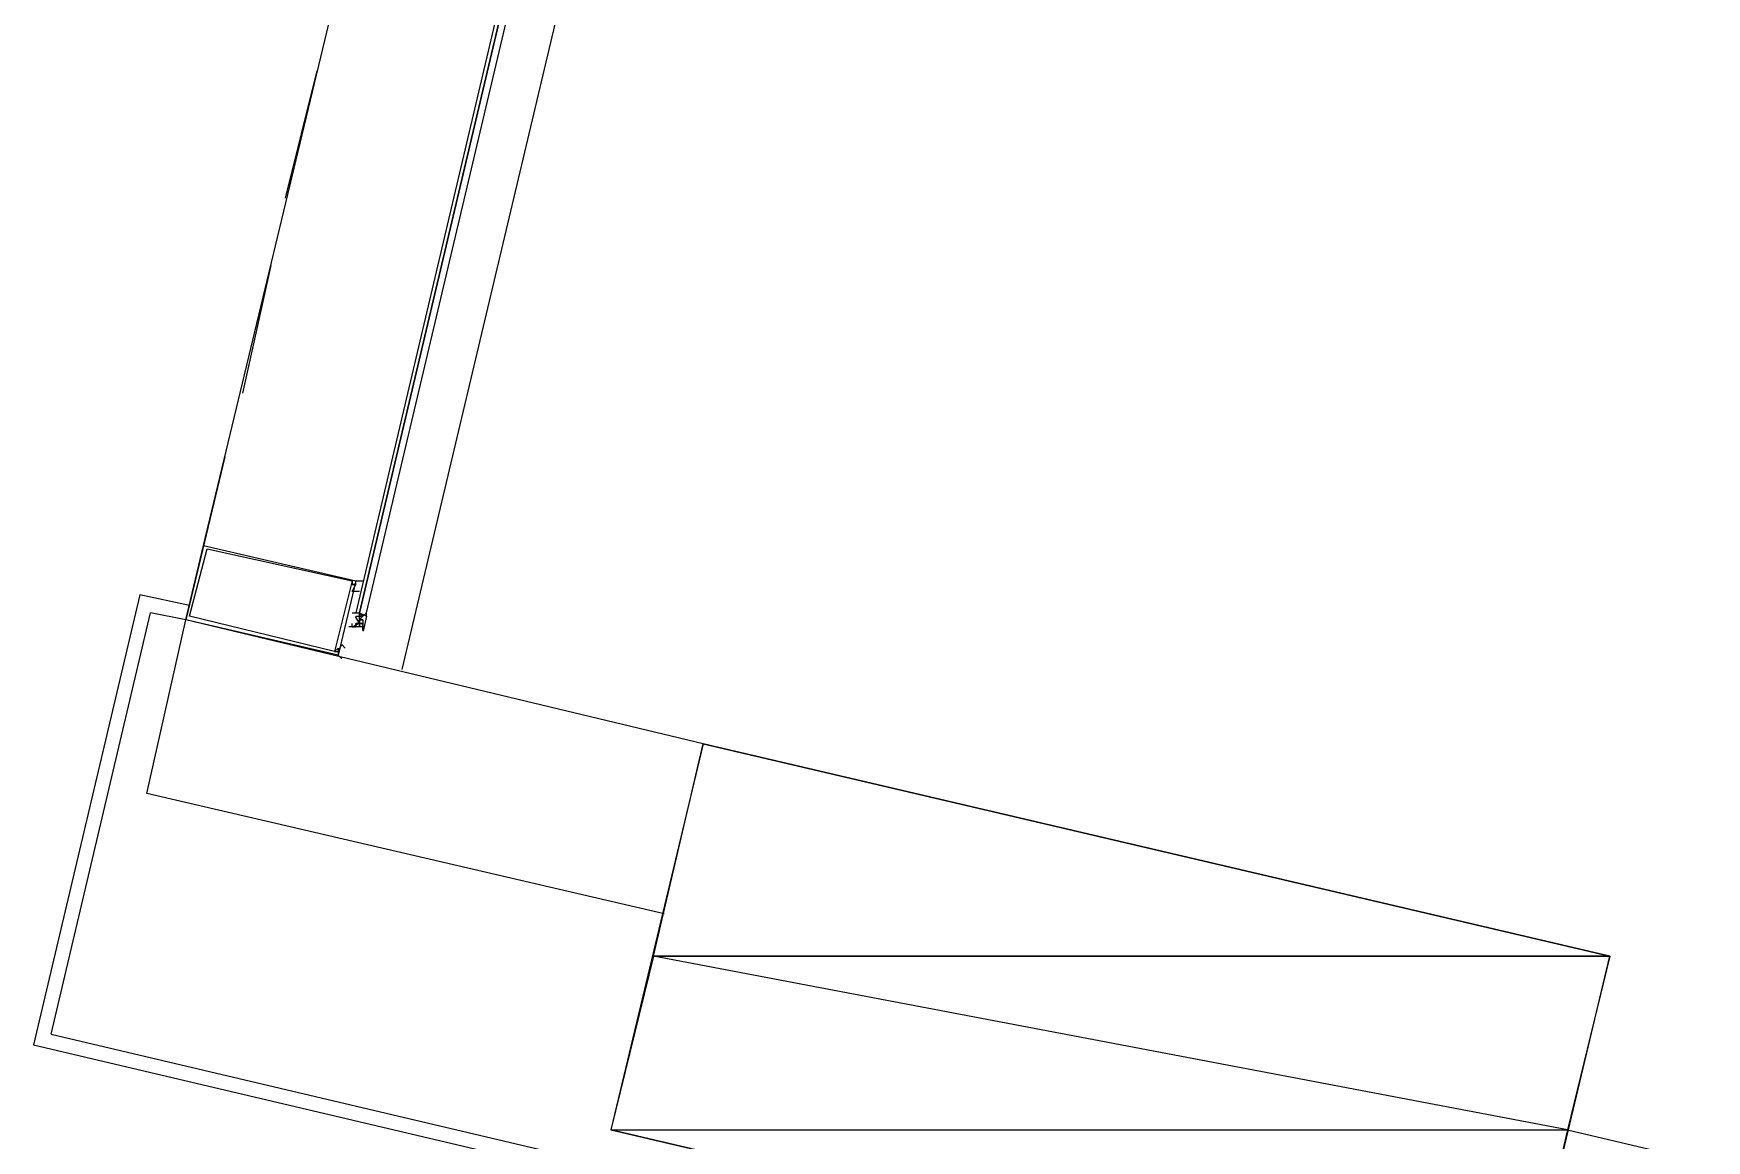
# Model space of a CAD drawing. Header units: feet. Extents: x -84 to 198, y -22 to 181.
# Drawn here: x 113.52 to 119.82, y 130.06 to 134.22 of the extents above; entities that cross this region are included whole.
import ezdxf

# ---------------------------------------------------------------- set-up
doc = ezdxf.new("R2010")
doc.units = ezdxf.units.FT
doc.layers.add('A-LINEA', color=7, linetype='CONTINUOUS')
doc.layers.add('A-MURO-CONCRETO', color=8, linetype='CONTINUOUS')

msp = doc.modelspace()

# ---------------------------------------------------------------- linework, layer by layer
at = {"layer": 'A-LINEA'}
for p, q in [((117.8667, 144.3111), (114.9067, 131.8311)), ((114.16, 132.2978), (114.9867, 135.7378)), ((114.5867, 134.0844), (114.4667, 133.6044)), ((114.4133, 133.3511), (114.3067, 132.8711)), ((114.24, 132.6311), (114.0933, 132.0178)), ((114.1067, 132.0711), (113.92, 132.1111)), ((114.7467, 132.1511), (114.7467, 132.1511)), ((114.7467, 132.1378), (114.7467, 132.1378)), ((114.7467, 132.1378), (114.7467, 132.1378)), ((114.76, 132.1511), (114.76, 132.1511)), ((113.5867, 130.4578), (113.96, 132.0444)), ((114.0933, 132.0178), (113.96, 132.0444)), ((116.04, 131.5511), (114.0933, 132.0178)), ((114.72, 132.0444), (114.72, 132.0444)), ((114.72, 131.9911), (114.72, 132.0044)), ((114.72, 131.9911), (114.72, 132.0044)), ((114.7333, 131.9911), (114.72, 131.9911)), ((114.72, 131.9911), (114.72, 131.9911)), ((114.72, 131.9911), (114.72, 131.9911)), ((114.72, 131.9911), (114.7333, 131.9911)), ((114.72, 131.9911), (114.72, 131.9911)), ((114.72, 131.9911), (114.72, 131.9911)), ((114.72, 131.9911), (114.72, 131.9911)), ((114.72, 131.9911), (114.72, 131.9911)), ((114.72, 131.9911), (114.72, 131.9911)), ((114.72, 131.9911), (114.72, 131.9911)), ((114.7333, 132.0444), (114.7333, 132.0444)), ((114.7333, 132.0444), (114.7333, 132.0444)), ((114.7333, 132.0444), (114.7333, 132.0444)), ((114.7333, 132.0444), (114.7333, 132.0444)), ((114.7333, 132.0444), (114.7333, 132.0444)), ((114.7333, 132.0444), (114.7333, 132.0444)), ((114.7333, 132.0444), (114.7333, 132.0444)), ((114.7333, 132.0444), (114.7333, 132.0444)), ((114.7333, 132.0311), (114.7333, 132.0311)), ((114.7333, 132.0311), (114.7333, 132.0311)), ((114.7333, 132.0311), (114.7333, 132.0311)), ((114.7333, 132.0178), (114.7333, 132.0178)), ((114.7333, 132.0178), (114.7333, 132.0178)), ((114.7333, 132.0178), (114.7333, 132.0178)), ((114.7333, 131.9911), (114.7333, 132.0044)), ((114.7333, 132.0044), (114.7333, 132.0044)), ((114.7333, 132.0044), (114.7333, 132.0044)), ((114.7333, 132.0044), (114.7333, 132.0044)), ((114.7333, 132.0044), (114.7333, 132.0044)), ((114.7333, 132.0044), (114.7333, 132.0044)), ((114.7333, 132.0044), (114.7333, 132.0044)), ((114.7333, 132.0044), (114.7333, 132.0044)), ((114.7333, 132.0044), (114.7333, 132.0044)), ((114.7333, 132.0044), (114.7333, 132.0044)), ((114.7333, 132.0044), (114.7333, 132.0044)), ((114.7467, 132.0044), (114.7333, 132.0044)), ((114.7333, 132.0044), (114.7333, 131.9911)), ((114.7333, 132.0044), (114.7333, 132.0044)), ((114.7333, 132.0044), (114.7333, 132.0044)), ((114.7333, 132.0044), (114.7333, 132.0044)), ((114.7333, 132.0044), (114.7333, 132.0044)), ((114.7333, 132.0044), (114.7333, 132.0044)), ((114.7333, 132.0044), (114.7333, 132.0044)), ((114.7333, 132.0044), (114.7333, 132.0044)), ((114.7333, 132.0044), (114.7333, 132.0044)), ((114.7467, 132.0044), (114.7333, 132.0044)), ((114.7333, 132.0044), (114.7333, 132.0044)), ((114.7333, 132.0044), (114.7333, 132.0044)), ((114.7333, 132.0044), (114.7333, 132.0044)), ((114.7333, 132.0044), (114.7333, 132.0044)), ((114.7333, 132.0044), (114.7333, 132.0044)), ((114.7333, 132.0044), (114.7467, 132.0044)), ((114.7333, 132.0044), (114.7467, 132.0044)), ((114.7333, 132.0044), (114.7333, 132.0044)), ((114.7333, 132.0044), (114.7467, 132.0044)), ((114.7333, 132.0044), (114.7467, 132.0044)), ((114.7333, 131.9911), (114.7333, 131.9911)), ((114.7333, 131.9911), (114.7333, 131.9911)), ((114.7333, 131.9911), (114.7333, 131.9911)), ((114.7333, 131.9911), (114.7333, 131.9911)), ((114.7333, 131.9911), (114.7333, 131.9911)), ((114.7333, 131.9911), (114.7333, 131.9911)), ((114.7333, 131.9911), (114.7333, 131.9911)), ((114.7333, 131.9911), (114.7333, 131.9911)), ((114.7333, 131.9911), (114.7333, 131.9911)), ((114.7333, 131.9911), (114.7333, 131.9911)), ((114.7333, 131.9911), (114.7333, 131.9911)), ((114.7333, 131.9911), (114.7333, 131.9911)), ((114.7467, 132.0444), (114.7467, 132.0444)), ((114.7467, 132.0311), (114.7467, 132.0444)), ((114.7467, 132.0311), (114.7467, 132.0444)), ((114.7467, 132.0444), (114.7467, 132.0444)), ((114.7467, 132.0444), (114.7467, 132.0444)), ((114.7467, 132.0311), (114.7467, 132.0444)), ((114.7467, 132.0444), (114.7467, 132.0444)), ((114.7467, 132.0444), (114.7467, 132.0444)), ((114.7467, 132.0311), (114.7467, 132.0444)), ((114.7467, 132.0444), (114.7467, 132.0444)), ((114.7467, 132.0444), (114.7467, 132.0444)), ((114.7467, 132.0444), (114.7467, 132.0444)), ((114.7467, 132.0444), (114.7467, 132.0444)), ((114.7467, 132.0444), (114.7467, 132.0444)), ((114.7467, 132.0311), (114.7467, 132.0311)), ((114.7467, 132.0178), (114.76, 132.0311)), ((114.7467, 132.0311), (114.7467, 132.0311)), ((114.7467, 132.0311), (114.7467, 132.0311)), ((114.7467, 132.0311), (114.7467, 132.0311)), ((114.7467, 132.0311), (114.7467, 132.0311)), ((114.7467, 132.0311), (114.7467, 132.0311)), ((114.7467, 132.0311), (114.7467, 132.0178)), ((114.7467, 132.0311), (114.7467, 132.0311)), ((114.7467, 132.0178), (114.7467, 132.0311)), ((114.7467, 132.0311), (114.7467, 132.0311)), ((114.76, 132.0311), (114.7467, 132.0311)), ((114.7467, 132.0311), (114.7467, 132.0311)), ((114.7467, 132.0311), (114.7467, 132.0311)), ((114.7467, 132.0311), (114.7467, 132.0311)), ((114.7467, 132.0311), (114.7467, 132.0311)), ((114.7467, 132.0311), (114.7467, 132.0311)), ((114.7467, 132.0311), (114.7467, 132.0311)), ((114.7467, 132.0311), (114.7467, 132.0311)), ((114.7467, 132.0311), (114.7467, 132.0311)), ((114.7467, 132.0311), (114.76, 132.0311)), ((114.7467, 132.0044), (114.7467, 132.0178)), ((114.7467, 132.0178), (114.7467, 132.0178)), ((114.7467, 132.0178), (114.7467, 132.0178)), ((114.7467, 132.0178), (114.7467, 132.0178)), ((114.7467, 132.0178), (114.7467, 132.0178)), ((114.7467, 132.0178), (114.7467, 132.0178)), ((114.76, 132.0178), (114.7467, 132.0178)), ((114.7467, 132.0178), (114.7467, 132.0178)), ((114.7467, 132.0044), (114.7467, 132.0178)), ((114.76, 132.0178), (114.7467, 132.0178)), ((114.7467, 132.0178), (114.7467, 132.0178)), ((114.7467, 132.0178), (114.7467, 132.0178)), ((114.7467, 132.0178), (114.7467, 132.0178)), ((114.7467, 132.0178), (114.7467, 132.0178)), ((114.7467, 132.0178), (114.7467, 132.0178)), ((114.7467, 132.0178), (114.7467, 132.0178)), ((114.7467, 132.0178), (114.7467, 132.0178)), ((114.7467, 132.0178), (114.7467, 132.0178)), ((114.7467, 132.0178), (114.7467, 132.0178)), ((114.7467, 132.0178), (114.7467, 132.0178)), ((114.7467, 132.0178), (114.7467, 132.0044)), ((114.7467, 132.0178), (114.7467, 132.0044)), ((114.7467, 132.0178), (114.7467, 132.0178)), ((114.7467, 132.0178), (114.7467, 132.0178)), ((114.7467, 132.0178), (114.7467, 132.0178)), ((114.7467, 132.0178), (114.7467, 132.0178)), ((114.7467, 132.0178), (114.76, 132.0178)), ((114.7467, 132.0178), (114.76, 132.0178)), ((114.7467, 132.0044), (114.7467, 132.0044)), ((114.7467, 132.0044), (114.7467, 132.0044)), ((114.76, 132.0044), (114.7467, 132.0044)), ((114.7467, 131.9911), (114.7467, 132.0044)), ((114.7467, 132.0044), (114.7467, 132.0044)), ((114.7467, 132.0044), (114.7467, 132.0044)), ((114.7467, 132.0044), (114.7467, 132.0044)), ((114.7467, 132.0044), (114.7467, 132.0044)), ((114.7467, 132.0044), (114.7467, 132.0044)), ((114.7467, 132.0044), (114.7467, 132.0044)), ((114.7467, 132.0044), (114.7467, 131.9911)), ((114.7467, 132.0044), (114.7467, 132.0044)), ((114.7467, 132.0044), (114.7467, 131.9911)), ((114.7467, 132.0044), (114.7467, 132.0044)), ((114.7467, 132.0044), (114.7467, 132.0044)), ((114.7467, 132.0044), (114.7467, 131.9911)), ((114.7467, 132.0044), (114.7467, 132.0044)), ((114.7467, 132.0044), (114.7467, 132.0044)), ((114.7467, 131.9911), (114.7467, 131.9911)), ((114.7467, 131.9911), (114.7467, 131.9911)), ((114.7467, 131.9911), (114.7467, 131.9911)), ((114.7467, 131.9911), (114.7467, 131.9911)), ((114.7467, 131.9911), (114.7467, 131.9911)), ((114.7467, 131.9911), (114.7467, 131.9911)), ((114.7467, 131.9911), (114.7467, 131.9911)), ((114.7467, 131.9911), (114.7467, 131.9911)), ((114.7467, 131.9911), (114.7467, 131.9911)), ((114.7467, 131.9911), (114.7467, 131.9911)), ((114.7467, 131.9911), (114.7467, 131.9911)), ((114.7467, 131.9911), (114.7467, 131.9911)), ((114.7467, 131.9911), (114.7467, 131.9911)), ((114.7467, 131.9911), (114.7467, 131.9911)), ((114.7467, 131.9911), (114.7467, 131.9911)), ((114.7467, 131.9911), (114.7467, 131.9911)), ((114.76, 131.9911), (114.7467, 131.9911)), ((114.7467, 131.9911), (114.7467, 131.9911)), ((114.7467, 131.9911), (114.7467, 131.9911)), ((114.7467, 131.9911), (114.7467, 131.9911)), ((114.7467, 131.9911), (114.7467, 131.9911)), ((114.7467, 131.9911), (114.7467, 131.9911)), ((114.7467, 131.9911), (114.7467, 131.9911)), ((114.7467, 131.9911), (114.7467, 131.9911)), ((114.7467, 131.9911), (114.7467, 131.9911)), ((114.7467, 131.9911), (114.7467, 131.9911)), ((114.7467, 131.9911), (114.7467, 131.9911)), ((114.7467, 131.9911), (114.7467, 131.9911)), ((114.7467, 131.9911), (114.7467, 131.9911)), ((114.76, 132.0444), (114.76, 132.0444)), ((114.76, 132.0311), (114.76, 132.0311)), ((114.76, 132.0311), (114.76, 132.0311)), ((114.76, 132.0311), (114.76, 132.0311)), ((114.76, 132.0311), (114.76, 132.0311)), ((114.76, 132.0311), (114.76, 132.0311)), ((114.76, 132.0311), (114.76, 132.0311)), ((114.76, 132.0311), (114.76, 132.0311)), ((114.76, 132.0311), (114.76, 132.0311)), ((114.76, 132.0311), (114.76, 132.0311)), ((114.76, 132.0311), (114.76, 132.0311)), ((114.76, 132.0311), (114.76, 132.0311)), ((114.76, 132.0311), (114.76, 132.0311)), ((114.76, 132.0311), (114.76, 132.0311)), ((114.76, 132.0311), (114.76, 132.0311)), ((114.76, 132.0311), (114.76, 132.0311)), ((114.76, 132.0311), (114.76, 132.0311)), ((114.76, 132.0311), (114.76, 132.0311)), ((114.76, 132.0311), (114.76, 132.0311)), ((114.76, 132.0311), (114.76, 132.0311)), ((114.76, 132.0311), (114.76, 132.0311)), ((114.76, 132.0311), (114.76, 132.0311)), ((114.76, 132.0311), (114.76, 132.0311)), ((114.76, 132.0311), (114.76, 132.0311)), ((114.76, 132.0311), (114.76, 132.0311)), ((114.76, 132.0311), (114.76, 132.0311)), ((114.76, 132.0311), (114.76, 132.0311)), ((114.76, 132.0311), (114.76, 132.0311)), ((114.76, 132.0311), (114.76, 132.0311)), ((114.76, 132.0311), (114.76, 132.0311)), ((114.76, 132.0178), (114.76, 132.0178)), ((114.76, 132.0178), (114.76, 132.0178)), ((114.76, 132.0178), (114.76, 132.0178)), ((114.76, 132.0178), (114.76, 132.0178)), ((114.76, 132.0178), (114.76, 132.0178)), ((114.76, 132.0178), (114.76, 132.0178)), ((114.76, 132.0178), (114.76, 132.0178)), ((114.76, 132.0178), (114.76, 132.0178)), ((114.76, 132.0178), (114.76, 132.0178)), ((114.76, 132.0178), (114.76, 132.0178)), ((114.76, 132.0178), (114.76, 132.0044)), ((114.76, 132.0178), (114.76, 132.0044)), ((114.76, 132.0178), (114.76, 132.0178)), ((114.76, 132.0178), (114.76, 132.0178)), ((114.76, 132.0178), (114.76, 132.0178)), ((114.76, 132.0178), (114.76, 132.0178)), ((114.76, 132.0178), (114.76, 132.0178)), ((114.76, 132.0178), (114.76, 132.0178)), ((114.76, 132.0178), (114.76, 132.0178)), ((114.76, 132.0178), (114.76, 132.0178)), ((114.76, 132.0044), (114.76, 132.0044)), ((114.76, 132.0044), (114.76, 132.0044)), ((114.76, 131.9911), (114.76, 132.0044)), ((114.76, 132.0044), (114.76, 132.0044)), ((114.76, 132.0044), (114.76, 132.0044)), ((114.76, 132.0044), (114.76, 132.0044)), ((114.76, 132.0044), (114.76, 132.0044)), ((114.76, 132.0044), (114.76, 132.0044)), ((114.76, 132.0044), (114.76, 132.0044)), ((114.76, 132.0044), (114.76, 132.0044)), ((114.76, 132.0044), (114.76, 131.9911)), ((114.76, 132.0044), (114.76, 132.0044)), ((114.76, 132.0044), (114.76, 132.0044)), ((114.76, 132.0044), (114.76, 132.0044)), ((114.76, 132.0044), (114.76, 132.0044)), ((114.76, 131.9911), (114.76, 131.9911)), ((114.76, 131.9911), (114.76, 131.9911)), ((114.76, 131.9911), (114.76, 131.9911)), ((114.76, 131.9911), (114.76, 131.9911)), ((114.76, 131.9911), (114.76, 131.9911)), ((114.76, 131.9911), (114.76, 131.9911)), ((114.76, 131.9911), (114.76, 131.9911)), ((114.76, 131.9778), (114.76, 131.9911)), ((114.7739, 132.0315), (114.7605, 131.975)), ((114.7733, 132.0311), (114.7733, 132.0311)), ((114.7733, 132.0311), (114.7733, 132.0311)), ((114.7733, 132.0311), (114.7733, 132.0311)), ((114.7733, 132.0311), (114.7733, 132.0311)), ((114.6667, 131.8978), (114.6667, 131.8978)), ((113.5867, 130.4578), (119.08, 129.1644)), ((119.2933, 130.0978), (127.2133, 128.2311))]:
    msp.add_line(p, q, dxfattribs=at)
for points in [[(114.7467, 132.0444), (115.6133, 135.7111), (115.6, 135.7244), (114.7333, 132.0444), (114.7467, 132.0444)], [(114.7733, 132.0444), (115.64, 135.7111), (115.6267, 135.7111), (115.6133, 135.7111), (114.7467, 132.0444), (114.7733, 132.0311), (114.7733, 132.0444)], [(114.0933, 132.0178), (114.16, 132.2978), (114.7333, 132.1644), (114.6667, 131.8844), (114.0933, 132.0178)], [(114.1067, 132.0311), (114.1733, 132.2844), (114.72, 132.1644), (114.6533, 131.8978), (114.1067, 132.0311)], [(113.92, 132.1111), (113.52, 130.4178), (119.12, 129.0978)], [(114.7467, 132.1244), (114.7467, 132.1244), (114.7467, 132.1244), (114.72, 132.1244), (114.72, 132.1244), (114.7333, 132.1511), (114.7333, 132.1511), (114.72, 132.1511), (114.72, 132.1511), (114.72, 132.1511), (114.72, 132.1511), (114.72, 132.1511), (114.72, 132.1644), (114.72, 132.1644), (114.72, 132.1511), (114.7333, 132.1511), (114.7333, 132.1511), (114.7333, 132.1644), (114.7333, 132.1644), (114.76, 132.1644), (114.76, 132.1644), (114.76, 132.1644)], [(115.8933, 130.9111), (113.9467, 131.3644), (114.0933, 132.0178)], [(114.76, 131.9911), (114.7467, 131.9911), (114.7333, 131.9911), (114.72, 131.9911), (114.7067, 131.9911)], [(114.72, 132.0444), (114.7333, 132.0444), (114.7467, 132.0444), (114.76, 132.0311), (114.7733, 132.0444)], [(114.7221, 131.9916), (114.746, 132.006), (114.7324, 132.0303)], [(114.7333, 132.0311), (114.7467, 132.0311), (114.7467, 132.0178), (114.7467, 132.0044), (114.76, 132.0044), (114.76, 132.0044)], [(114.7467, 132.0444), (114.7467, 132.0311), (114.76, 132.0311)], [(114.6533, 131.8978), (114.6667, 131.9111), (114.6667, 131.9111), (114.6667, 131.9111), (114.6667, 131.8978), (114.6667, 131.8978), (114.68, 131.9244), (114.68, 131.9244), (114.6933, 131.9111), (114.6933, 131.9111), (114.6933, 131.9111), (114.6933, 131.9111)], [(114.6533, 131.8978), (114.6667, 131.8978), (114.6667, 131.8978), (114.6667, 131.8978), (114.6667, 131.8978), (114.6667, 131.8978), (114.6667, 131.8844), (114.6667, 131.8844), (114.68, 131.8711), (114.68, 131.8711)], [(114.6933, 131.8978), (114.6933, 131.8978), (114.6933, 131.8978)], [(114.6933, 131.8844), (114.6933, 131.8844), (114.6933, 131.8844)], [(119.1067, 129.2978), (119.4533, 130.7511), (116.04, 131.5511), (115.6933, 130.0978), (119.1067, 129.2978)]]:
    msp.add_lwpolyline(points, dxfattribs=at)
for points in [[(114.7333, 132.1511), (114.72, 132.1511), (114.72, 132.1511), (114.7333, 132.1511)], [(114.6667, 131.8978), (114.6667, 131.8978), (114.6667, 131.8978), (114.6667, 131.8978)]]:
    msp.add_lwpolyline(points, close=True, dxfattribs=at)
at = {"layer": 'A-MURO-CONCRETO'}
for points in [[(116.04, 131.5511), (119.4533, 130.7511), (115.8533, 130.7511), (116.04, 131.5511), (116.04, 131.5511)], [(115.8533, 130.7511), (115.6933, 130.0978), (119.2933, 130.0978), (115.8533, 130.7511)], [(115.8533, 130.7511), (119.4533, 130.7511), (119.2933, 130.0978), (115.8533, 130.7511), (115.8533, 130.7511)], [(115.6933, 130.0978), (119.2933, 130.0978), (119.1067, 129.2978), (115.6933, 130.0978), (115.6933, 130.0978)]]:
    msp.add_lwpolyline(points, dxfattribs=at)

doc.saveas('drawing.dxf')
